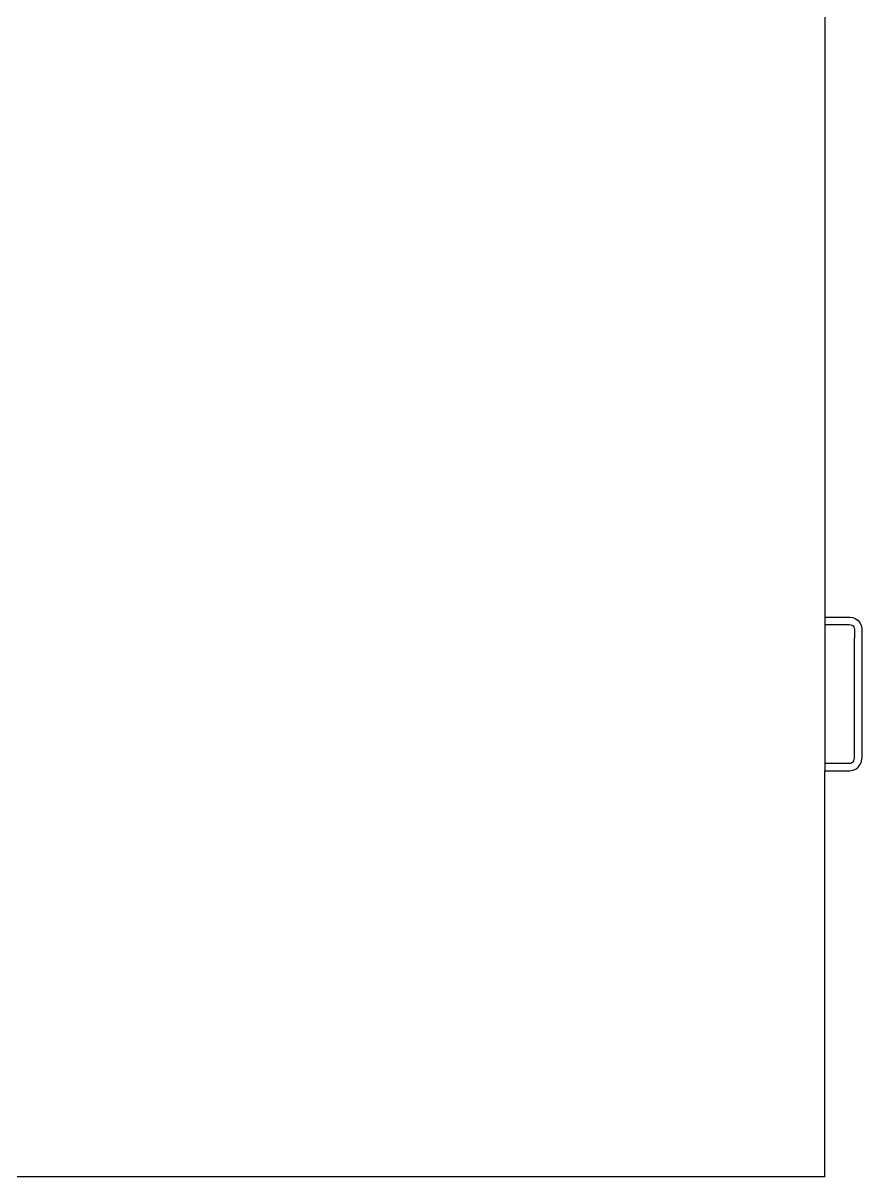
# Model space of a CAD drawing. Header units: metres. Extents: x 217 to 1422, y -179 to 129.
# Drawn here: x 1357.899 to 1358.512, y 60.912 to 61.755 of the extents above; entities that cross this region are included whole.
import ezdxf

# ---------------------------------------------------------------- set-up
doc = ezdxf.new("R2010")
doc.units = ezdxf.units.M
doc.header["$LTSCALE"] = 0.5
doc.header["$MEASUREMENT"] = 0
doc.layers.add('+1', color=255, linetype='Continuous')

# ---------------------------------------------------------------- blocks, each defined once
blk = doc.blocks.new('Chemistry Lab table pl')
at = {"layer": '+1', "transparency": 33554687}
for p, q in [((6.42121, 4.79791), (6.42307, 4.79935)), ((6.42307, 4.79935), (6.42524, 4.80026)), ((6.42524, 4.80026), (6.42739, 4.80054)), ((6.42739, 4.80054), (6.52206, 4.80054)), ((6.52421, 4.80026), (6.52206, 4.80054)), ((6.52638, 4.79935), (6.52421, 4.80026)), ((6.52825, 4.79791), (6.52638, 4.79935)), ((6.41859, 4.79169), (6.41888, 4.79385)), ((6.41859, 4.77344), (6.41859, 4.79169)), ((6.41888, 4.79385), (6.41978, 4.79604)), ((6.41978, 4.79604), (6.42121, 4.79791)), ((6.42402, 4.79133), (6.42416, 4.79243)), ((6.42402, 4.77344), (6.42402, 4.79133)), ((6.42416, 4.79243), (6.42451, 4.79328)), ((6.42451, 4.79328), (6.42507, 4.79402)), ((6.42507, 4.79402), (6.42581, 4.79458)), ((6.42581, 4.79458), (6.42666, 4.79494)), ((6.42666, 4.79494), (6.42775, 4.79508)), ((6.42775, 4.79508), (6.43383, 4.79508)), ((6.51562, 4.79503), (6.43383, 4.79503)), ((6.52171, 4.79508), (6.51562, 4.79508)), ((6.5228, 4.79494), (6.52171, 4.79508)), ((6.52365, 4.79458), (6.5228, 4.79494)), ((6.52438, 4.79402), (6.52365, 4.79458)), ((6.52494, 4.79328), (6.52438, 4.79402)), ((6.52529, 4.79243), (6.52494, 4.79328)), ((6.52544, 4.79133), (6.52529, 4.79243)), ((6.52544, 4.77344), (6.52544, 4.79133)), ((6.52968, 4.79604), (6.52825, 4.79791)), ((6.53058, 4.79385), (6.52968, 4.79604)), ((6.53086, 4.79169), (6.53058, 4.79385)), ((6.53086, 4.77344), (6.53086, 4.79169)), ((5.89736, 4.77344), (6.41859, 4.77344)), ((6.41859, 4.77344), (6.42402, 4.77344)), ((6.42402, 4.77344), (6.52544, 4.77344)), ((6.52544, 4.77344), (6.53086, 4.77344)), ((6.82776, 4.77344), (6.53086, 4.77344)), ((6.82776, 4.77344), (6.82776, 4.09844))]:
    blk.add_line(p, q, dxfattribs=at)
blk = doc.blocks.new('PLAN FF')
at = {"layer": '+1', "transparency": 33554687, "rotation": 269.9999999999999}
blk.add_blockref('Chemistry Lab table pl', (1353.7115, 67.73995), dxfattribs=at)

msp = doc.modelspace()

# ---------------------------------------------------------------- block references
at = {"transparency": 33554687}
msp.add_blockref('PLAN FF', (0, 0), dxfattribs=at)

doc.saveas('drawing.dxf')
